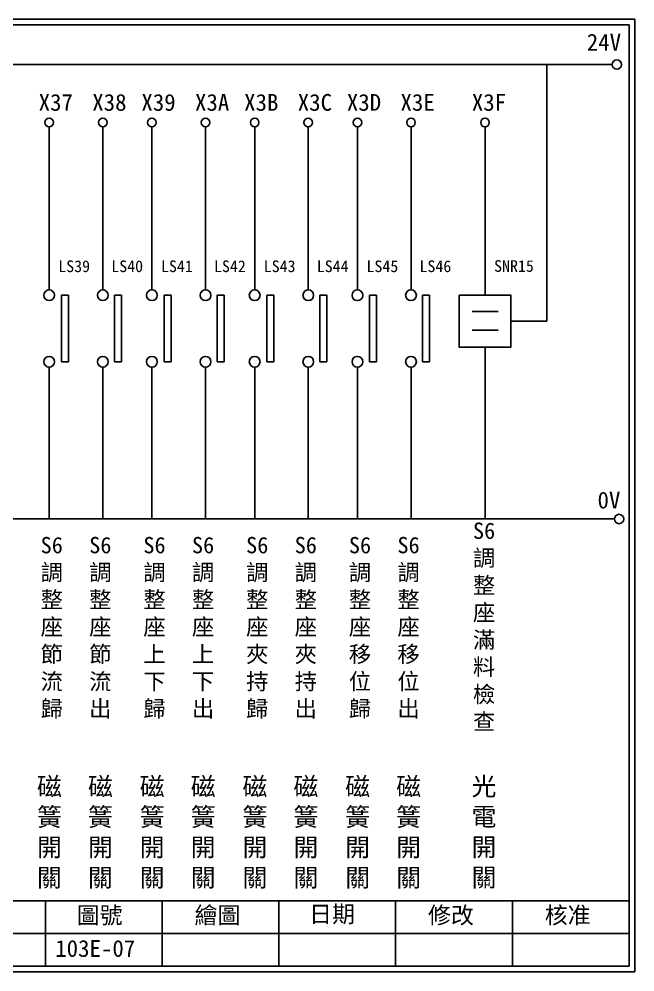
# Model space of a CAD drawing. Extents: x 275 to 562, y 265 to 469.
# Drawn here: x 430 to 561.9, y 264.9 to 468.9 of the extents above; entities that cross this region are included whole.
import ezdxf

# ---------------------------------------------------------------- set-up
doc = ezdxf.new("R2010")
doc.units = 0
doc.layers.get('0').update_dxf_attribs({"linetype": 'CONTINUOUS'})
doc.layers.add('圖框層', color=7, linetype='CONTINUOUS')
doc.layers.add('標尺寸層', color=3, linetype='CONTINUOUS')
doc.styles.add('CNS', font='romanc.shx', dxfattribs={"bigfont": 'chineset.shx'})
doc.styles.add('STSL', font='kaiu.ttf')

msp = doc.modelspace()

# ---------------------------------------------------------------- linework, layer by layer
for p, q in [((543.02, 404.26), (543.02, 459.17)), ((529.79, 409.84), (529.79, 445.86)), ((440.58, 409.78), (439.08, 409.78)), ((451.93, 409.78), (450.43, 409.78)), ((462.58, 409.78), (461.08, 409.78)), ((473.93, 409.78), (472.43, 409.78)), ((484.58, 409.78), (483.08, 409.78)), ((495.93, 409.78), (494.43, 409.78)), ((506.58, 409.78), (505.08, 409.78)), ((517.93, 409.78), (516.43, 409.78)), ((535.3, 404.26), (543.02, 404.26)), ((529.79, 398.68), (529.79, 361.9)), ((440.58, 395.55), (439.08, 395.55)), ((451.93, 395.55), (450.43, 395.55)), ((462.58, 395.55), (461.08, 395.55)), ((473.93, 395.55), (472.43, 395.55)), ((484.58, 395.55), (483.08, 395.55)), ((495.93, 395.55), (494.43, 395.55)), ((506.58, 395.55), (505.08, 395.55)), ((517.93, 395.55), (516.43, 395.55))]:
    msp.add_line(p, q)
msp.add_lwpolyline([(524.28, 409.84), (535.3, 409.84), (535.3, 398.68), (524.28, 398.68)], close=True)
for centre in [(558.02, 459.17), (558.5, 361.9)]:
    msp.add_circle(centre, 1)
at = {"layer": '圖框層', "color": 7}
for p, q in [((561.9, 468.91), (274.9, 468.91)), ((560.65, 467.66), (276.15, 467.66)), ((560.65, 266.2), (560.65, 467.66)), ((561.9, 264.95), (561.9, 468.91)), ((276.15, 280.2), (560.65, 280.2)), ((435.65, 266.2), (435.65, 280.2)), ((460.65, 266.2), (460.65, 280.2)), ((485.65, 266.2), (485.65, 280.2)), ((510.65, 266.2), (510.65, 280.2)), ((535.65, 266.2), (535.65, 280.2)), ((410.65, 273.2), (560.65, 273.2)), ((276.15, 266.2), (560.65, 266.2)), ((274.9, 264.95), (561.9, 264.95))]:
    msp.add_line(p, q, dxfattribs=at)
at = {"layer": '標尺寸層', "color": 7}
for p, q in [((279.42, 459.17), (557.02, 459.17)), ((436.47, 445.86), (436.47, 410.94)), ((447.95, 445.86), (447.95, 410.94)), ((458.47, 445.86), (458.47, 410.94)), ((469.95, 445.86), (469.95, 410.94)), ((480.47, 445.86), (480.47, 410.94)), ((491.95, 445.86), (491.95, 410.94)), ((502.47, 445.86), (502.47, 410.94)), ((513.95, 445.86), (513.95, 410.94)), ((439.08, 395.55), (439.08, 409.78)), ((440.58, 395.55), (440.58, 409.78)), ((450.43, 395.55), (450.43, 409.78)), ((451.93, 395.55), (451.93, 409.78)), ((461.08, 395.55), (461.08, 409.78)), ((462.58, 395.55), (462.58, 409.78)), ((472.43, 395.55), (472.43, 409.78)), ((473.93, 395.55), (473.93, 409.78)), ((483.08, 395.55), (483.08, 409.78)), ((484.58, 395.55), (484.58, 409.78)), ((494.43, 395.55), (494.43, 409.78)), ((495.93, 395.55), (495.93, 409.78)), ((505.08, 395.55), (505.08, 409.78)), ((506.58, 395.55), (506.58, 409.78)), ((516.43, 395.55), (516.43, 409.78)), ((517.93, 395.55), (517.93, 409.78)), ((527.03, 406.29), (532.6, 406.29)), ((527.03, 402.32), (532.6, 402.32)), ((436.47, 394.41), (436.47, 361.9)), ((447.95, 394.41), (447.95, 361.9)), ((458.47, 394.41), (458.47, 361.9)), ((469.95, 394.41), (469.95, 361.9)), ((480.47, 394.41), (480.47, 361.9)), ((491.95, 394.41), (491.95, 361.9)), ((502.47, 394.41), (502.47, 361.9)), ((513.95, 394.41), (513.95, 361.9)), ((279.63, 361.9), (557.5, 361.9))]:
    msp.add_line(p, q, dxfattribs=at)
for centre, radius in [((436.47, 446.78), 0.92), ((447.95, 446.78), 0.92), ((458.47, 446.78), 0.92), ((469.95, 446.78), 0.92), ((480.47, 446.78), 0.92), ((491.95, 446.78), 0.92), ((502.47, 446.78), 0.92), ((513.95, 446.78), 0.92), ((529.79, 446.78), 0.92), ((436.47, 409.79), 1.15), ((447.95, 409.79), 1.15), ((458.47, 409.79), 1.15), ((469.95, 409.79), 1.15), ((480.47, 409.79), 1.15), ((491.95, 409.79), 1.15), ((502.47, 409.79), 1.15), ((513.95, 409.79), 1.15), ((436.47, 395.56), 1.15), ((447.95, 395.56), 1.15), ((458.47, 395.56), 1.15), ((469.95, 395.56), 1.15), ((480.47, 395.56), 1.15), ((491.95, 395.56), 1.15), ((502.47, 395.56), 1.15), ((513.95, 395.56), 1.15)]:
    msp.add_circle(centre, radius, dxfattribs=at)

# ---------------------------------------------------------------- texts
at = {"layer": '圖框層', "color": 4, "style": 'STSL'}
for s, height, p in [('24V', 3.6, (551.58, 462.16)), ('X37', 3.6, (434.21, 449.28)), ('X38', 3.6, (445.69, 449.28)), ('X39', 3.6, (456.21, 449.28)), ('X3A', 3.6, (467.69, 449.28)), ('X3B', 3.6, (478.21, 449.28)), ('X3C', 3.6, (489.69, 449.28)), ('X3D', 3.6, (500.21, 449.28)), ('X3E', 3.6, (511.69, 449.28)), ('X3F', 3.6, (526.97, 449.28)), ('LS39', 2.5, (438.42, 414.75)), ('LS40', 2.5, (449.77, 414.75)), ('LS41', 2.5, (460.42, 414.75)), ('LS42', 2.5, (471.77, 414.75)), ('LS43', 2.5, (482.42, 414.75)), ('LS44', 2.5, (493.77, 414.75)), ('LS45', 2.5, (504.42, 414.75)), ('LS46', 2.5, (515.77, 414.75)), ('SNR15', 2.5, (531.74, 414.8)), ('0V', 3.6, (553.88, 364.15)), ('繪圖', 3.6, (467.59, 275.29)), ('日期', 3.6, (492.12, 275.53)), ('圖號', 3.6, (442.36, 275.28)), ('修改', 3.6, (517.59, 275.29)), ('核准', 3.6, (542.59, 275.29)), ('103E-07', 3.6, (437.76, 268.17))]:
    msp.add_text(s, height=height, dxfattribs=at).set_placement(p)
at = {"layer": '標尺寸層', "color": 7, "width": 4.9608, "attachment_point": 5, "style": 'CNS'}
for s, insert, char_height in [('{\\fDFKai-SB|b0|i0|c136|p65;S6調整座滿料檢查}', (529.59, 338.85), 3.5), ('{\\fDFKai-SB|b0|i0|c136|p65;S6調整座節流歸}', (437.02, 338.62), 3.5), ('{\\fDFKai-SB|b0|i0|c136|p65;S6調整座節流出}', (447.42, 338.62), 3.5), ('{\\fDFKai-SB|b0|i0|c136|p65;S6調整座上下歸}', (459.02, 338.62), 3.5), ('{\\fDFKai-SB|b0|i0|c136|p65;S6調整座上下出}', (469.42, 338.62), 3.5), ('{\\fDFKai-SB|b0|i0|c136|p65;S6調整座夾持歸}', (481.02, 338.62), 3.5), ('{\\fDFKai-SB|b0|i0|c136|p65;S6調整座夾持出}', (491.42, 338.62), 3.5), ('{\\fDFKai-SB|b0|i0|c136|p65;S6調整座移位歸}', (503.02, 338.62), 3.5), ('{\\fDFKai-SB|b0|i0|c136|p65;S6調整座移位出}', (513.42, 338.62), 3.5), ('{\\fDFKai-SB|b0|i0|c136|p65;磁簧開關}', (436.52, 294.67), 3.9), ('{\\fDFKai-SB|b0|i0|c136|p65;磁簧開關}', (447.44, 294.67), 3.9), ('{\\fDFKai-SB|b0|i0|c136|p65;磁簧開關}', (458.52, 294.67), 3.9), ('{\\fDFKai-SB|b0|i0|c136|p65;磁簧開關}', (469.44, 294.67), 3.9), ('{\\fDFKai-SB|b0|i0|c136|p65;磁簧開關}', (480.52, 294.67), 3.9), ('{\\fDFKai-SB|b0|i0|c136|p65;磁簧開關}', (491.44, 294.67), 3.9), ('{\\fDFKai-SB|b0|i0|c136|p65;磁簧開關}', (502.52, 294.67), 3.9), ('{\\fDFKai-SB|b0|i0|c136|p65;磁簧開關}', (513.44, 294.67), 3.9), ('{\\fDFKai-SB|b0|i0|c136|p65;光電\\P開關}', (529.57, 294.7), 3.9)]:
    msp.add_mtext(s, dxfattribs=dict(at, insert=insert, char_height=char_height))

doc.saveas('drawing.dxf')
